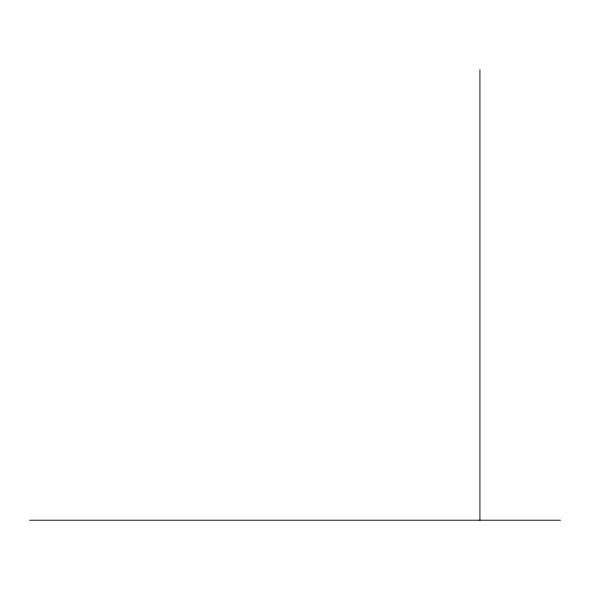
<?xml version="1.0" encoding="UTF-8"?>
<svg xmlns="http://www.w3.org/2000/svg" width="590" height="590" viewBox="0 0 590 590"><rect width="100%" height="100%" fill="white"/><g stroke="black" fill="none" stroke-linecap="round" stroke-linejoin="round"><path stroke-width="0.89" d="M29.5 520.21L560.5 520.21M479.928 69.79L479.928 520.21"/></g></svg>
